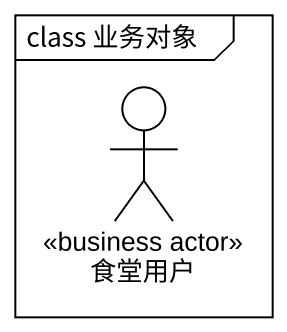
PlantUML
@startuml
mainframe class 业务对象
actor 食堂用户 <<business actor>>
@enduml
